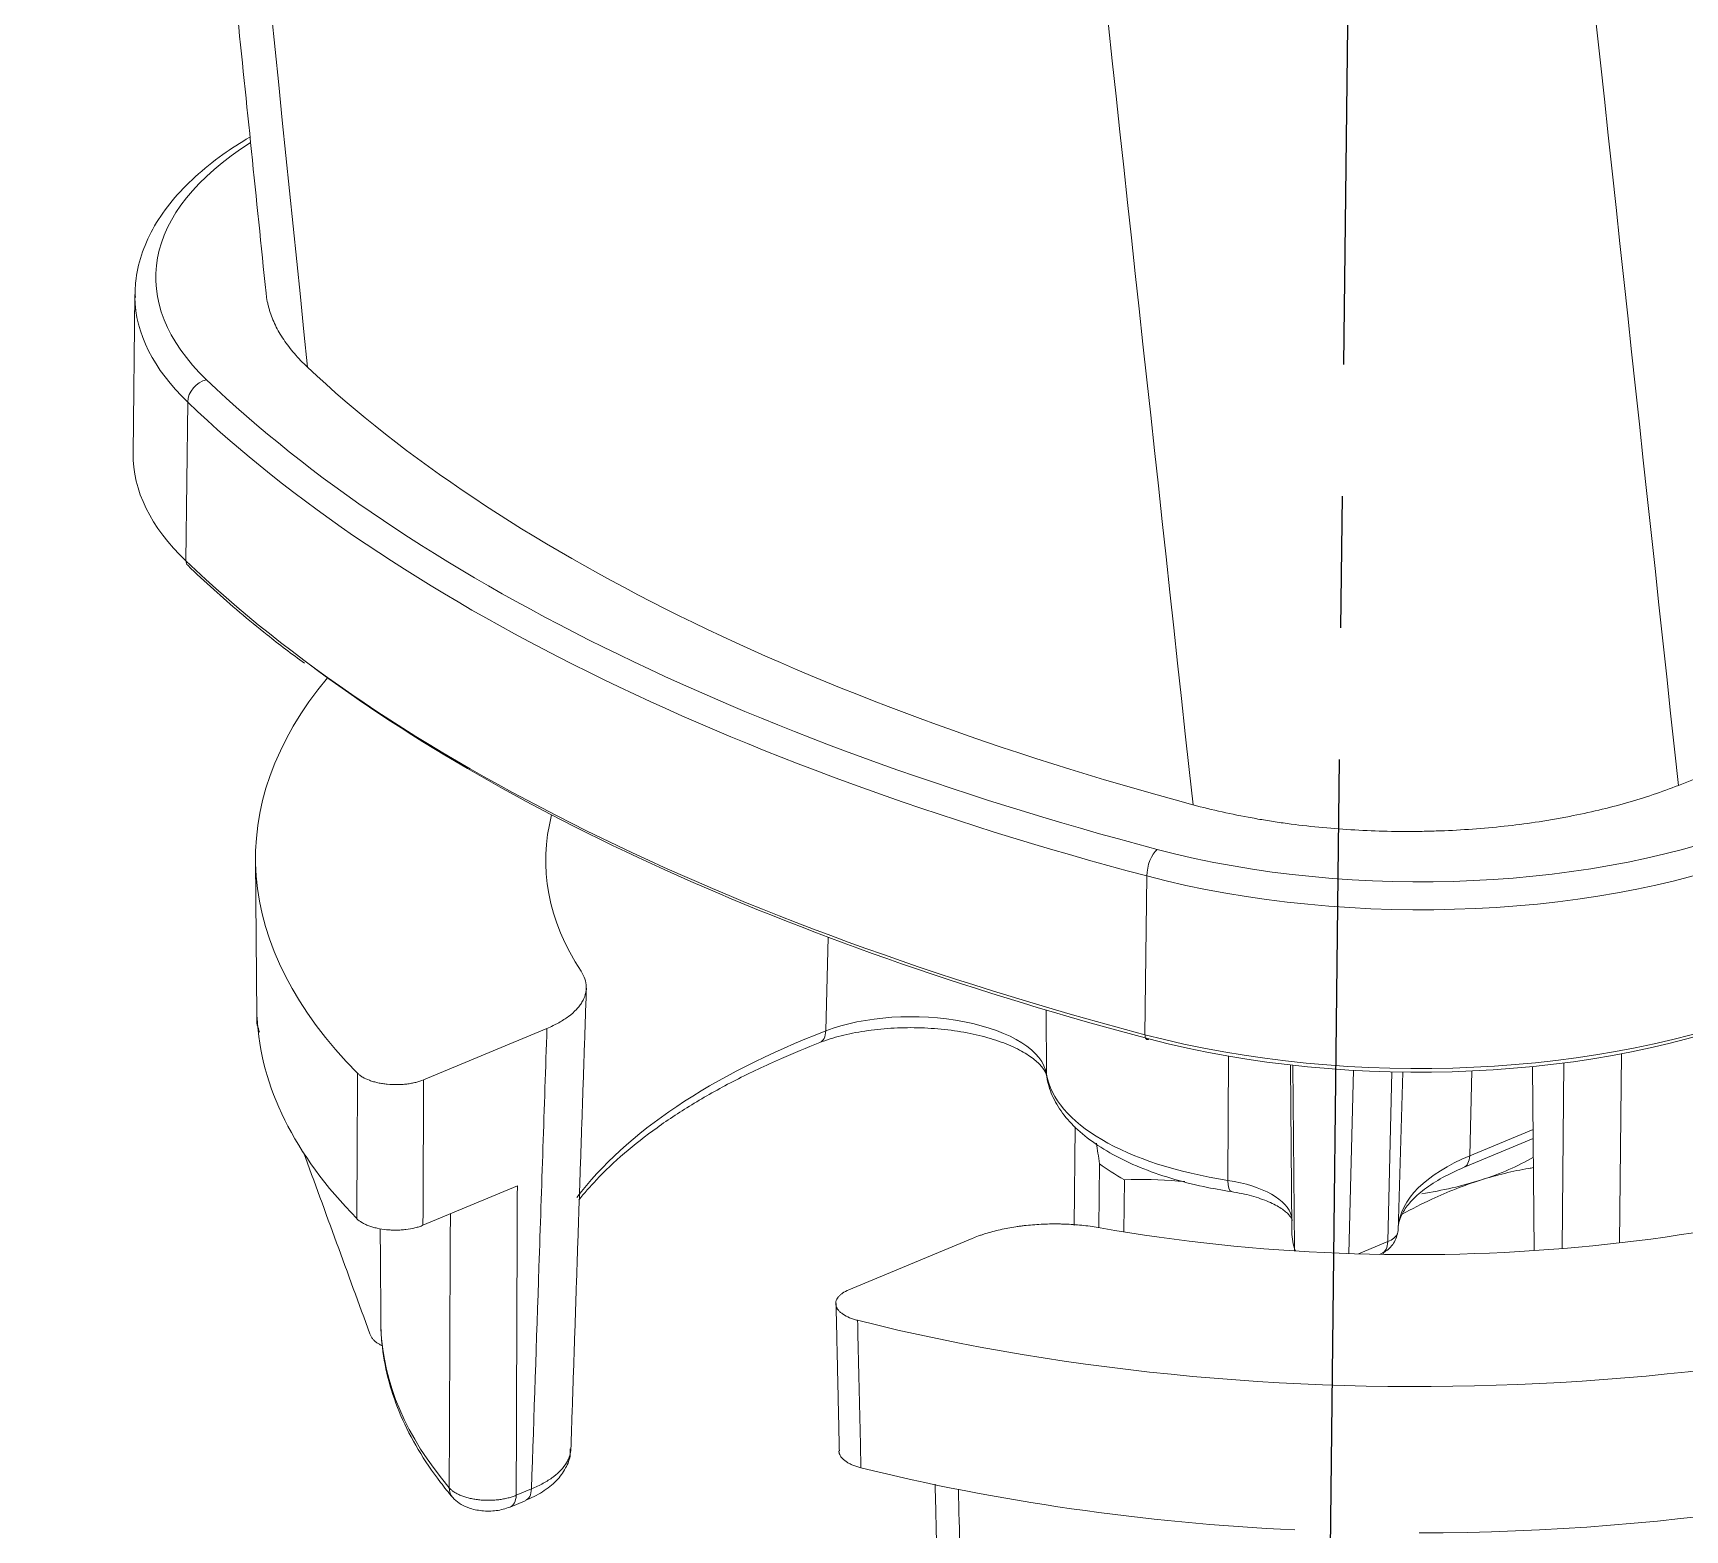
# Model space of a CAD drawing. Extents: x 8168 to 8762, y -18192 to -17772.
# Drawn here: x 8665.85 to 8705.7, y -17983.09 to -17946.98 of the extents above; entities that cross this region are included whole.
import ezdxf

# ---------------------------------------------------------------- set-up
doc = ezdxf.new("R2010")
doc.units = 0
doc.header["$MEASUREMENT"] = 0
doc.linetypes.add('CENTER2', pattern=[28.575, 19.05, -3.175, 3.175, -3.175])
doc.linetypes.add('HIDDEN2', pattern=[4.7625, 3.175, -1.5875])
doc.layers.add('1', color=4, linetype='HIDDEN2')
doc.layers.add('CENTER', color=1, linetype='CENTER2')

msp = doc.modelspace()

# ---------------------------------------------------------------- linework, layer by layer
at = {"layer": '1', "color": 7, "linetype": 'Continuous', "lineweight": 18}
for p, q in [((8668.31, -17953.292), (8668.267, -17957.122)), ((8705.543, -17965.132), (8714.847, -17961.445)), ((8671.221, -17966.932), (8671.252, -17970.693)), ((8675.276, -17972.235), (8678.251, -17970.994)), ((8696.184, -17971.876), (8696.217, -17975.857)), ((8702.027, -17971.915), (8702.064, -17976.355)), ((8698.899, -17972.047), (8698.781, -17975.879)), ((8690.967, -17975.746), (8690.994, -17973.37)), ((8700.361, -17974.353), (8702.041, -17973.652)), ((8691.561, -17975.802), (8691.579, -17974.258)), ((8677.537, -17974.795), (8675.26, -17975.744)), ((8692.167, -17975.902), (8692.181, -17974.645)), ((8688.507, -17976.062), (8685.532, -17977.302)), ((8698.426, -17976.446), (8698.427, -17976.398)), ((8698.331, -17976.445), (8698.384, -17976.423)), ((8677.36, -17982.541), (8677.728, -17982.388))]:
    msp.add_line(p, q, dxfattribs=at)
at = {"layer": '1', "color": 1, "linetype": 'Continuous', "lineweight": 13}
for p, q in [((8669.585, -17955.887), (8669.542, -17959.717)), ((8692.677, -17971.147), (8692.72, -17967.318)), ((8685.033, -17968.794), (8684.978, -17971.053)), ((8690.29, -17970.552), (8690.303, -17972.1)), ((8704.122, -17976.169), (8704.172, -17971.607)), ((8694.694, -17971.664), (8694.677, -17974.66)), ((8696.246, -17971.883), (8696.282, -17976.304)), ((8697.704, -17972.005), (8697.594, -17976.426)), ((8702.744, -17976.304), (8702.778, -17971.829)), ((8698.635, -17972.042), (8698.533, -17976.138)), ((8700.561, -17972.021), (8700.51, -17974.068)), ((8700.51, -17974.068), (8702.04, -17973.43)), ((8697.825, -17976.433), (8698.533, -17976.138)), ((8677.509, -17982.257), (8677.878, -17982.103))]:
    msp.add_line(p, q, dxfattribs=at)
for centre, major_axis, ratio, start_param, end_param in [((8681.314, -17952.994), (-12.499, 0.141), 0.454517, 5.674893, 6.735041), ((8681.309, -17953.439), (12.999, -0.147), 0.454517, 3.152384, 3.593449), ((8670.036, -17955.793), (-0.346, -0.361), 0.801342, 4.004598, 5.575394), ((8720.214, -17944.872), (-55.632, 0.628), 0.454517, 0.451856, 1.064157), ((8720.209, -17945.317), (56.132, -0.634), 0.454517, 3.593449, 4.20575), ((8720.166, -17949.147), (-56.132, 0.634), 0.454517, 0.451856, 1.064157), ((8699.091, -17961.777), (-12.499, 0.141), 0.454517, 1.064157, 2.328803), ((8699.086, -17962.223), (12.999, -0.147), 0.454517, 4.20575, 5.470396), ((8692.965, -17967.122), (0.128, 0.483), 0.432223, 0.528258, 2.099054), ((8687.093, -17972.175), (3.218, -0.036), 0.454517, 0.075935, 2.293055), ((8699.043, -17966.053), (-12.999, 0.147), 0.454517, 1.064157, 2.328803), ((8698.594, -17978.273), (20.717, -0.234), 0.454517, 2.293055, 2.820077), ((8684.649, -17970.871), (-0.181, 0.466), 0.58885, 3.144852, 4.097708), ((8692.775, -17971.069), (0.051, 0.193), 0.432223, 2.099054, 3.669851), ((8696.568, -17971.954), (-6.281, 0.071), 0.454517, 0.075935, 1.270097), ((8704.249, -17975.915), (5.468, -0.062), 0.454517, 2.328803, 3.113527), ((8700.168, -17973.891), (-0.192, 0.461), 0.61236, 3.145768, 4.082433), ((8694.828, -17974.437), (0.075, 0.494), 0.263826, 2.078914, 3.135429), ((8694.009, -17975.616), (2.218, -0.025), 0.454517, 0.112975, 1.270097), ((8697.999, -17975.874), (-0.782, 0.009), 0.454517, 2.328803, 2.933051), ((8697.057, -17976.266), (-0.782, 0.009), 0.454517, 0.131638, 0.301814), ((8698.192, -17975.961), (-0.192, 0.461), 0.61236, 3.141594, 4.082433), ((8698.594, -17978.273), (-24.35, 0.275), 0.454517, 0.022025, 0.375396), ((8676.36, -17981.989), (0.381, 0.323), 0.828709, 2.535997, 3.143087), ((8677.167, -17982.08), (-0.192, 0.461), 0.61236, 3.138243, 4.082433), ((8677.536, -17981.926), (-0.192, 0.461), 0.61236, 3.141594, 4.082433)]:
    msp.add_ellipse(centre, major_axis=major_axis, ratio=ratio, start_param=start_param, end_param=end_param, dxfattribs=at)
at = {"layer": '1', "color": 7, "linetype": 'Continuous', "lineweight": 18}
for centre, major_axis, ratio, start_param, end_param in [((8681.309, -17953.439), (12.999, -0.147), 0.454517, 3.141575, 3.152384), ((8720.214, -17944.872), (-53.132, 0.6), 0.454517, 0.459629, 1.056384), ((8681.266, -17957.269), (-12.999, 0.147), 0.454517, 6.283167, 6.735041), ((8669.723, -17959.679), (-0.138, -0.144), 0.801342, 5.575394, 6.283673), ((8720.164, -17949.325), (55.932, -0.632), 0.454517, 3.697836, 4.20575), ((8698.719, -17967.132), (-27.498, 0.311), 0.454517, 1.084525, 3.556336), ((8698.719, -17967.132), (-27.498, 0.311), 0.454517, 5.931467, 6.714674), ((8698.719, -17967.132), (20.499, -0.232), 0.454517, 3.027897, 3.436416), ((8698.677, -17970.891), (-27.425, 0.31), 0.454517, 0.008906, 0.027046), ((8698.679, -17970.694), (27.428, -0.31), 0.454517, 3.168913, 3.569395), ((8699.041, -17966.231), (12.799, -0.145), 0.454517, 4.20575, 5.470396), ((8698.719, -17967.132), (20.499, -0.232), 0.454517, 4.362782, 5.506143), ((8697.266, -17972.743), (6.65, -0.075), 0.454517, 3.691321, 3.84687), ((8697.27, -17972.408), (-6, 0.068), 0.454517, 2.198299, 2.496341), ((8697.27, -17972.408), (-6, 0.068), 0.454517, 1.930134, 2.198299), ((8702.292, -17612.485), (8.078, 793.169), 0.034558, 2.046993, 2.05042), ((8704.249, -17975.915), (-8.031, 0.091), 0.454517, 0.008908, 0.131638), ((8697.999, -17975.874), (-0.782, 0.009), 0.454517, 2.93305, 3.151837), ((8704.249, -17975.915), (5.468, -0.062), 0.454517, 3.132675, 3.151837), ((8696.778, -17976.272), (0.482, 0.134), 0.883032, 2.907272, 3.038262), ((8698.679, -17970.694), (27.428, -0.31), 0.454517, 4.739709, 5.415684), ((8698.679, -17970.694), (27.428, -0.31), 0.454517, 4.229803, 4.630286)]:
    msp.add_ellipse(centre, major_axis=major_axis, ratio=ratio, start_param=start_param, end_param=end_param, dxfattribs=at)
for points, degree in [([(8665.854, -17898.491), (8668.664, -17925.876), (8671.475, -17953.261)], 2), ([(8678.828, -17981.138), (8679.202, -17970.028)], 1), ([(8671.319, -17971.083), (8671.299, -17971.028), (8671.279, -17970.974), (8671.259, -17970.919)], 3), ([(8673.982, -17978.366), (8673.446, -17976.9), (8672.91, -17975.435), (8672.374, -17973.969)], 3), ([(8691.579, -17974.258), (8691.555, -17974.088), (8691.53, -17973.924), (8691.506, -17973.767)], 3), ([(8685.225, -17977.632), (8685.304, -17981.188)], 1), ([(8687.615, -17981.985), (8687.751, -17987.809)], 1)]:
    msp.add_open_spline(points, degree=degree, dxfattribs=at)
at = {"layer": '1', "color": 1, "linetype": 'Continuous', "lineweight": 13}
for points in [[(8666.902, -17900.534), (8668.76, -17918.705), (8670.618, -17936.876), (8672.476, -17955.047)], [(8699.532, -17909.36), (8701.536, -17927.951), (8703.54, -17946.542), (8705.543, -17965.132)], [(8693.835, -17965.601), (8691.855, -17947.37), (8689.876, -17929.139), (8687.896, -17910.908)], [(8677.537, -17974.795), (8677.527, -17977.282), (8677.518, -17979.769), (8677.509, -17982.257)], [(8675.893, -17982.075), (8675.902, -17979.873), (8675.911, -17977.671), (8675.921, -17975.469)], [(8688.176, -17982.107), (8688.226, -17984.144), (8688.275, -17986.181), (8688.325, -17988.217)]]:
    msp.add_open_spline(points, degree=3, dxfattribs=at)
at = {"layer": '1', "color": 7, "linetype": 'Continuous', "lineweight": 18}
for points, knots in [([(8671.082, -17949.494), (8670.854, -17949.629), (8670.381, -17949.936), (8669.747, -17950.446), (8669.195, -17951.02), (8668.768, -17951.627), (8668.476, -17952.256), (8668.327, -17952.841), (8668.315, -17953.211), (8668.323, -17953.366)], [0, 0, 0, 0, 0.131297, 0.286508, 0.44156, 0.595468, 0.746885, 0.894806, 1, 1, 1, 1]), ([(8672.476, -17955.047), (8672.36, -17954.938), (8672.254, -17954.828), (8672.062, -17954.605), (8671.89, -17954.38), (8671.691, -17954.034), (8671.598, -17953.799), (8671.552, -17953.65), (8671.544, -17953.621), (8671.528, -17953.561), (8671.521, -17953.531), (8671.501, -17953.441), (8671.49, -17953.382), (8671.48, -17953.301), (8671.477, -17953.28), (8671.475, -17953.258)], [0, 0, 0, 0, 0.193097, 0.193097, 0.386194, 0.57929, 0.772387, 0.772387, 0.820661, 0.820661, 0.868936, 0.868936, 0.965484, 0.965484, 1, 1, 1, 1]), ([(8669.584, -17959.823), (8669.789, -17960.02), (8670.4, -17960.586), (8671.326, -17961.378), (8672.094, -17961.961), (8672.404, -17962.188)], [0, 0, 0, 0, 0.242292, 0.702696, 1, 1, 1, 1]), ([(8705.543, -17965.132), (8705.346, -17965.211), (8705.143, -17965.285), (8704.727, -17965.425), (8704.3, -17965.557), (8703.852, -17965.674), (8703.393, -17965.783), (8703.158, -17965.834), (8702.858, -17965.892), (8702.798, -17965.904), (8702.676, -17965.926), (8702.615, -17965.937), (8702.431, -17965.969), (8702.308, -17965.989), (8701.937, -17966.045), (8701.439, -17966.112), (8700.677, -17966.184), (8700.16, -17966.215), (8699.77, -17966.231), (8699.639, -17966.235), (8699.442, -17966.24), (8699.376, -17966.241), (8699.244, -17966.243), (8698.914, -17966.246), (8698.325, -17966.239), (8697.546, -17966.201), (8697.031, -17966.158), (8696.519, -17966.105), (8696.264, -17966.075), (8695.947, -17966.03), (8695.884, -17966.021), (8695.758, -17966.002), (8695.57, -17965.973), (8695.384, -17965.941), (8695.015, -17965.874), (8694.532, -17965.777), (8694.064, -17965.662), (8693.835, -17965.601)], [0, 0, 0, 0, 0.0625, 0.0625, 0.125, 0.1875, 0.1875, 0.25, 0.25, 0.265625, 0.265625, 0.28125, 0.28125, 0.3125, 0.3125, 0.375, 0.4375, 0.5, 0.5, 0.53125, 0.53125, 0.546875, 0.546875, 0.5625, 0.625, 0.6875, 0.75, 0.75, 0.8125, 0.8125, 0.828125, 0.828125, 0.84375, 0.875, 0.875, 0.9375, 1, 1, 1, 1]), ([(8678.251, -17970.994), (8678.302, -17970.973), (8678.351, -17970.951), (8678.422, -17970.917), (8678.446, -17970.905), (8678.491, -17970.882), (8678.514, -17970.87), (8678.622, -17970.809), (8678.701, -17970.759), (8678.843, -17970.653), (8678.906, -17970.597), (8678.974, -17970.525), (8678.987, -17970.511), (8679.012, -17970.481), (8679.024, -17970.466), (8679.058, -17970.422), (8679.078, -17970.392), (8679.132, -17970.302), (8679.159, -17970.241), (8679.185, -17970.148), (8679.191, -17970.116), (8679.197, -17970.069), (8679.198, -17970.053), (8679.2, -17970.021), (8679.2, -17970.006), (8679.197, -17969.927), (8679.186, -17969.864), (8679.145, -17969.74), (8679.114, -17969.679), (8679.075, -17969.617)], [0, 0, 0, 0, 0.0625, 0.0625, 0.09375, 0.09375, 0.125, 0.125, 0.25, 0.25, 0.375, 0.375, 0.40625, 0.40625, 0.4375, 0.4375, 0.5, 0.5, 0.625, 0.625, 0.6875, 0.6875, 0.71875, 0.71875, 0.75, 0.75, 0.875, 0.875, 1, 1, 1, 1]), ([(8684.83, -17971.337), (8684.911, -17971.306), (8685.156, -17971.22), (8685.617, -17971.102), (8686.223, -17971.009), (8686.867, -17970.969), (8687.523, -17970.984), (8688.163, -17971.054), (8688.757, -17971.175), (8689.281, -17971.34), (8689.711, -17971.537), (8690.028, -17971.749), (8690.225, -17971.952), (8690.29, -17972.081), (8690.306, -17972.141), (8690.308, -17972.158)], [0, 0, 0, 0, 0.044101, 0.127666, 0.212188, 0.297468, 0.383116, 0.468775, 0.554014, 0.638455, 0.721662, 0.803228, 0.883238, 0.963309, 1, 1, 1, 1]), ([(8679.017, -17975.136), (8679.148, -17974.972), (8679.48, -17974.591), (8680.097, -17974.004), (8680.887, -17973.385), (8681.786, -17972.794), (8682.789, -17972.235), (8683.811, -17971.75), (8684.513, -17971.46), (8684.83, -17971.337)], [0, 0, 0, 0, 0.114456, 0.268213, 0.421393, 0.574385, 0.727373, 0.88047, 1, 1, 1, 1]), ([(8673.682, -17972.077), (8673.699, -17972.093), (8673.718, -17972.11), (8673.748, -17972.133), (8673.759, -17972.141), (8673.782, -17972.156), (8673.794, -17972.163), (8673.855, -17972.199), (8673.91, -17972.225), (8673.988, -17972.253), (8674.004, -17972.259), (8674.036, -17972.27), (8674.053, -17972.275), (8674.104, -17972.289), (8674.173, -17972.307), (8674.246, -17972.321), (8674.303, -17972.329), (8674.322, -17972.332), (8674.36, -17972.337), (8674.38, -17972.339), (8674.477, -17972.349), (8674.555, -17972.352), (8674.654, -17972.351), (8674.674, -17972.351), (8674.714, -17972.349), (8674.733, -17972.348), (8674.792, -17972.345), (8674.868, -17972.337), (8674.943, -17972.326), (8674.998, -17972.316), (8675.016, -17972.313), (8675.052, -17972.305), (8675.069, -17972.301), (8675.155, -17972.28), (8675.218, -17972.259), (8675.276, -17972.235)], [0, 0, 0, 0, 0.0625, 0.0625, 0.09375, 0.09375, 0.125, 0.125, 0.25, 0.25, 0.28125, 0.28125, 0.3125, 0.3125, 0.375, 0.4375, 0.4375, 0.46875, 0.46875, 0.5, 0.5, 0.625, 0.625, 0.65625, 0.65625, 0.6875, 0.6875, 0.75, 0.8125, 0.8125, 0.84375, 0.84375, 0.875, 0.875, 1, 1, 1, 1]), ([(8690.308, -17972.158), (8690.323, -17972.254), (8690.383, -17972.502), (8690.568, -17972.89), (8690.893, -17973.304), (8691.334, -17973.691), (8691.889, -17974.045), (8692.545, -17974.356), (8693.284, -17974.616), (8694.029, -17974.806), (8694.529, -17974.897), (8694.752, -17974.931)], [0, 0, 0, 0, 0.067774, 0.177486, 0.290628, 0.409698, 0.532934, 0.657419, 0.781374, 0.904609, 1, 1, 1, 1]), ([(8698.781, -17975.862), (8698.78, -17975.821), (8698.79, -17975.696), (8698.857, -17975.486), (8699.046, -17975.203), (8699.351, -17974.911), (8699.773, -17974.628), (8700.136, -17974.448), (8700.339, -17974.362), (8700.361, -17974.353)], [0, 0, 0, 0, 0.092912, 0.278472, 0.450026, 0.632887, 0.81117, 0.980315, 1, 1, 1, 1]), ([(8702.048, -17974.354), (8702.011, -17974.36), (8701.975, -17974.366), (8701.745, -17974.405), (8701.551, -17974.444), (8701.16, -17974.539), (8700.964, -17974.593), (8700.768, -17974.656)], [0, 0, 0, 0, 0.08561, 0.08561, 0.542805, 0.542805, 1, 1, 1, 1]), ([(8693.634, -17974.691), (8693.581, -17974.686), (8693.089, -17974.642), (8692.607, -17974.633), (8692.181, -17974.645)], [0, 0, 0, 0, 0.105821, 1, 1, 1, 1]), ([(8700.768, -17974.656), (8700.573, -17974.718), (8700.377, -17974.787), (8699.983, -17974.942), (8699.788, -17975.026), (8699.353, -17975.228), (8699.114, -17975.349), (8698.877, -17975.478)], [0, 0, 0, 0, 0.309376, 0.309376, 0.618752, 0.618752, 1, 1, 1, 1]), ([(8694.752, -17974.931), (8694.842, -17974.945), (8695.094, -17974.99), (8695.477, -17975.096), (8695.84, -17975.253), (8696.088, -17975.419), (8696.211, -17975.562), (8696.227, -17975.617), (8696.229, -17975.635), (8696.227, -17975.638)], [0, 0, 0, 0, 0.088911, 0.25814, 0.424315, 0.585541, 0.742093, 0.899836, 1, 1, 1, 1]), ([(8675.26, -17975.744), (8675.23, -17975.756), (8675.2, -17975.768), (8675.152, -17975.783), (8675.135, -17975.788), (8675.102, -17975.798), (8675.085, -17975.802), (8674.998, -17975.824), (8674.925, -17975.837), (8674.83, -17975.848), (8674.811, -17975.85), (8674.772, -17975.854), (8674.753, -17975.855), (8674.694, -17975.859), (8674.615, -17975.862), (8674.536, -17975.861), (8674.477, -17975.858), (8674.457, -17975.857), (8674.418, -17975.854), (8674.398, -17975.852), (8674.301, -17975.842), (8674.226, -17975.831), (8674.136, -17975.811), (8674.118, -17975.807), (8674.083, -17975.798), (8674.066, -17975.793), (8674.016, -17975.778), (8673.951, -17975.757), (8673.892, -17975.732), (8673.851, -17975.713), (8673.837, -17975.706), (8673.811, -17975.692), (8673.798, -17975.685), (8673.738, -17975.649), (8673.697, -17975.618), (8673.664, -17975.585)], [0, 0, 0, 0, 0.0625, 0.0625, 0.09375, 0.09375, 0.125, 0.125, 0.25, 0.25, 0.28125, 0.28125, 0.3125, 0.3125, 0.375, 0.4375, 0.4375, 0.46875, 0.46875, 0.5, 0.5, 0.625, 0.625, 0.65625, 0.65625, 0.6875, 0.6875, 0.75, 0.8125, 0.8125, 0.84375, 0.84375, 0.875, 0.875, 1, 1, 1, 1]), ([(8691.599, -17975.806), (8691.468, -17975.783), (8691.335, -17975.764), (8691.066, -17975.734), (8690.93, -17975.724), (8690.758, -17975.716), (8690.723, -17975.715), (8690.653, -17975.713), (8690.619, -17975.712), (8690.514, -17975.711), (8690.445, -17975.711), (8690.238, -17975.715), (8690.101, -17975.722), (8689.898, -17975.739), (8689.831, -17975.745), (8689.731, -17975.757), (8689.698, -17975.761), (8689.631, -17975.77), (8689.598, -17975.775), (8689.434, -17975.799), (8689.307, -17975.823), (8689.062, -17975.878), (8688.944, -17975.909), (8688.802, -17975.954), (8688.774, -17975.963), (8688.719, -17975.981), (8688.691, -17975.991), (8688.61, -17976.02), (8688.557, -17976.04), (8688.507, -17976.062)], [0, 0, 0, 0, 0.125, 0.125, 0.25, 0.25, 0.28125, 0.28125, 0.3125, 0.3125, 0.375, 0.375, 0.5, 0.5, 0.5625, 0.5625, 0.59375, 0.59375, 0.625, 0.625, 0.75, 0.75, 0.875, 0.875, 0.90625, 0.90625, 0.9375, 0.9375, 1, 1, 1, 1]), ([(8698.384, -17976.423), (8698.43, -17976.403), (8698.517, -17976.354), (8698.633, -17976.244), (8698.721, -17976.108), (8698.754, -17976.008), (8698.764, -17975.954)], [0, 0, 0, 0, 0.235311, 0.482596, 0.738837, 1, 1, 1, 1]), ([(8685.532, -17977.302), (8685.474, -17977.326), (8685.423, -17977.353), (8685.369, -17977.39), (8685.359, -17977.398), (8685.339, -17977.413), (8685.329, -17977.421), (8685.303, -17977.445), (8685.272, -17977.478), (8685.25, -17977.512), (8685.237, -17977.538), (8685.233, -17977.547), (8685.226, -17977.565), (8685.223, -17977.574), (8685.213, -17977.618), (8685.214, -17977.654), (8685.227, -17977.699), (8685.23, -17977.708), (8685.237, -17977.725), (8685.242, -17977.734), (8685.256, -17977.761), (8685.28, -17977.795), (8685.313, -17977.828), (8685.34, -17977.852), (8685.35, -17977.86), (8685.371, -17977.876), (8685.382, -17977.883), (8685.438, -17977.921), (8685.49, -17977.948), (8685.564, -17977.979), (8685.579, -17977.985), (8685.61, -17977.996), (8685.626, -17978.002), (8685.675, -17978.018), (8685.709, -17978.027), (8685.744, -17978.036)], [0, 0, 0, 0, 0.125, 0.125, 0.15625, 0.15625, 0.1875, 0.1875, 0.25, 0.3125, 0.3125, 0.34375, 0.34375, 0.375, 0.375, 0.5, 0.5, 0.53125, 0.53125, 0.5625, 0.5625, 0.625, 0.6875, 0.6875, 0.71875, 0.71875, 0.75, 0.75, 0.875, 0.875, 0.90625, 0.90625, 0.9375, 0.9375, 1, 1, 1, 1]), ([(8673.982, -17978.366), (8673.99, -17978.388), (8674, -17978.409), (8674.023, -17978.451), (8674.037, -17978.47), (8674.067, -17978.508), (8674.084, -17978.525), (8674.111, -17978.55), (8674.121, -17978.558), (8674.141, -17978.573), (8674.151, -17978.58), (8674.183, -17978.601), (8674.205, -17978.613), (8674.239, -17978.63), (8674.251, -17978.635), (8674.267, -17978.641), (8674.272, -17978.643), (8674.277, -17978.644)], [0, 0, 0, 0, 0.175813, 0.175813, 0.351625, 0.351625, 0.527438, 0.527438, 0.615344, 0.615344, 0.703251, 0.703251, 0.879063, 0.879063, 0.96697, 0.96697, 1, 1, 1, 1]), ([(8674.246, -17978.225), (8674.251, -17978.379), (8674.283, -17978.812), (8674.421, -17979.521), (8674.71, -17980.345), (8675.125, -17981.157), (8675.569, -17981.81), (8675.876, -17982.191), (8675.978, -17982.312)], [0, 0, 0, 0, 0.108899, 0.306264, 0.504247, 0.703792, 0.905256, 1, 1, 1, 1]), ([(8677.724, -17982.385), (8677.876, -17982.325), (8678.154, -17982.184), (8678.485, -17981.922), (8678.708, -17981.617), (8678.82, -17981.342), (8678.815, -17981.183), (8678.81, -17981.139)], [0, 0, 0, 0, 0.243375, 0.490213, 0.714812, 0.922105, 1, 1, 1, 1]), ([(8685.826, -17981.594), (8685.755, -17981.576), (8685.69, -17981.555), (8685.616, -17981.525), (8685.602, -17981.518), (8685.574, -17981.505), (8685.56, -17981.499), (8685.52, -17981.478), (8685.472, -17981.449), (8685.43, -17981.418), (8685.403, -17981.394), (8685.394, -17981.386), (8685.377, -17981.369), (8685.369, -17981.361), (8685.333, -17981.319), (8685.314, -17981.284), (8685.301, -17981.239), (8685.299, -17981.23), (8685.296, -17981.212), (8685.295, -17981.203), (8685.294, -17981.192), (8685.294, -17981.19), (8685.294, -17981.188)], [0, 0, 0, 0, 0.219539, 0.219539, 0.274423, 0.274423, 0.329308, 0.329308, 0.439077, 0.548847, 0.548847, 0.603732, 0.603732, 0.658616, 0.658616, 0.878155, 0.878155, 0.93304, 0.93304, 0.987924, 0.987924, 1, 1, 1, 1]), ([(8675.98, -17982.313), (8676.025, -17982.365), (8676.139, -17982.467), (8676.373, -17982.578), (8676.681, -17982.643), (8677.038, -17982.64), (8677.252, -17982.583), (8677.357, -17982.54)], [0, 0, 0, 0, 0.143769, 0.325359, 0.542292, 0.769088, 1, 1, 1, 1])]:
    msp.add_open_spline(points, degree=3, knots=knots, dxfattribs=at)
msp.add_rational_spline([(8671.257, -17970.725), (8671.258, -17970.822), (8671.259, -17970.919)], [0.499999108242, 0.500000891758, 0.499999108242], degree=2, dxfattribs=at)
at = {"layer": '1', "color": 1, "linetype": 'Continuous', "lineweight": 13}
for points, knots in [([(8677.878, -17982.103), (8677.938, -17980.318), (8677.998, -17978.532), (8678.122, -17974.829), (8678.186, -17972.912), (8678.251, -17970.994)], [0, 0, 0, 0, 0.482176, 0.482176, 1, 1, 1, 1]), ([(8673.664, -17975.585), (8673.667, -17975), (8673.67, -17974.415), (8673.676, -17973.246), (8673.679, -17972.661), (8673.682, -17972.077)], [0, 0, 0, 0, 0.500236, 0.500236, 1, 1, 1, 1]), ([(8675.276, -17972.235), (8675.274, -17972.81), (8675.271, -17973.386), (8675.265, -17974.556), (8675.262, -17975.15), (8675.26, -17975.744)], [0, 0, 0, 0, 0.492075, 0.492075, 1, 1, 1, 1]), ([(8685.744, -17978.036), (8685.757, -17978.629), (8685.771, -17979.221), (8685.798, -17980.407), (8685.812, -17981), (8685.826, -17981.594)], [0, 0, 0, 0, 0.499764, 0.499764, 1, 1, 1, 1]), ([(8677.878, -17982.103), (8677.979, -17982.061), (8678.073, -17982.016), (8678.245, -17981.921), (8678.324, -17981.871), (8678.413, -17981.805), (8678.43, -17981.791), (8678.464, -17981.764), (8678.48, -17981.751), (8678.527, -17981.709), (8678.557, -17981.681), (8678.638, -17981.595), (8678.683, -17981.537), (8678.738, -17981.447), (8678.761, -17981.402), (8678.78, -17981.356), (8678.791, -17981.325), (8678.797, -17981.309), (8678.816, -17981.242), (8678.824, -17981.19), (8678.826, -17981.138)], [0, 0, 0, 0, 0.171519, 0.171519, 0.343038, 0.343038, 0.385918, 0.385918, 0.428798, 0.428798, 0.514557, 0.514557, 0.686077, 0.686077, 0.771836, 0.814716, 0.814716, 0.857596, 0.857596, 1, 1, 1, 1]), ([(8675.893, -17982.075), (8675.908, -17982.093), (8675.942, -17982.128), (8675.985, -17982.16), (8676.02, -17982.184), (8676.032, -17982.191), (8676.058, -17982.206), (8676.071, -17982.214), (8676.112, -17982.235), (8676.17, -17982.262), (8676.235, -17982.286), (8676.286, -17982.302), (8676.303, -17982.307), (8676.338, -17982.317), (8676.356, -17982.322), (8676.411, -17982.335), (8676.485, -17982.35), (8676.563, -17982.361), (8676.623, -17982.368), (8676.643, -17982.37), (8676.683, -17982.374), (8676.703, -17982.375), (8676.764, -17982.378), (8676.845, -17982.38), (8676.926, -17982.378), (8676.987, -17982.374), (8677.007, -17982.372), (8677.047, -17982.369), (8677.067, -17982.367), (8677.126, -17982.36), (8677.164, -17982.354), (8677.22, -17982.343), (8677.239, -17982.34), (8677.276, -17982.332), (8677.294, -17982.327), (8677.348, -17982.314), (8677.416, -17982.294), (8677.479, -17982.27), (8677.509, -17982.257)], [0, 0, 0, 0, 0.0625, 0.125, 0.125, 0.15625, 0.15625, 0.1875, 0.1875, 0.25, 0.3125, 0.3125, 0.34375, 0.34375, 0.375, 0.375, 0.4375, 0.5, 0.5, 0.53125, 0.53125, 0.5625, 0.5625, 0.625, 0.6875, 0.6875, 0.71875, 0.71875, 0.75, 0.75, 0.8125, 0.8125, 0.84375, 0.84375, 0.875, 0.875, 0.9375, 1, 1, 1, 1])]:
    msp.add_open_spline(points, degree=3, knots=knots, dxfattribs=at)
at = {"layer": 'CENTER', "color": 1, "linetype": 'CENTER2'}
msp.add_line((8697.682, -17935.931), (8696.937, -18001.902), dxfattribs=at)

doc.saveas('drawing.dxf')
